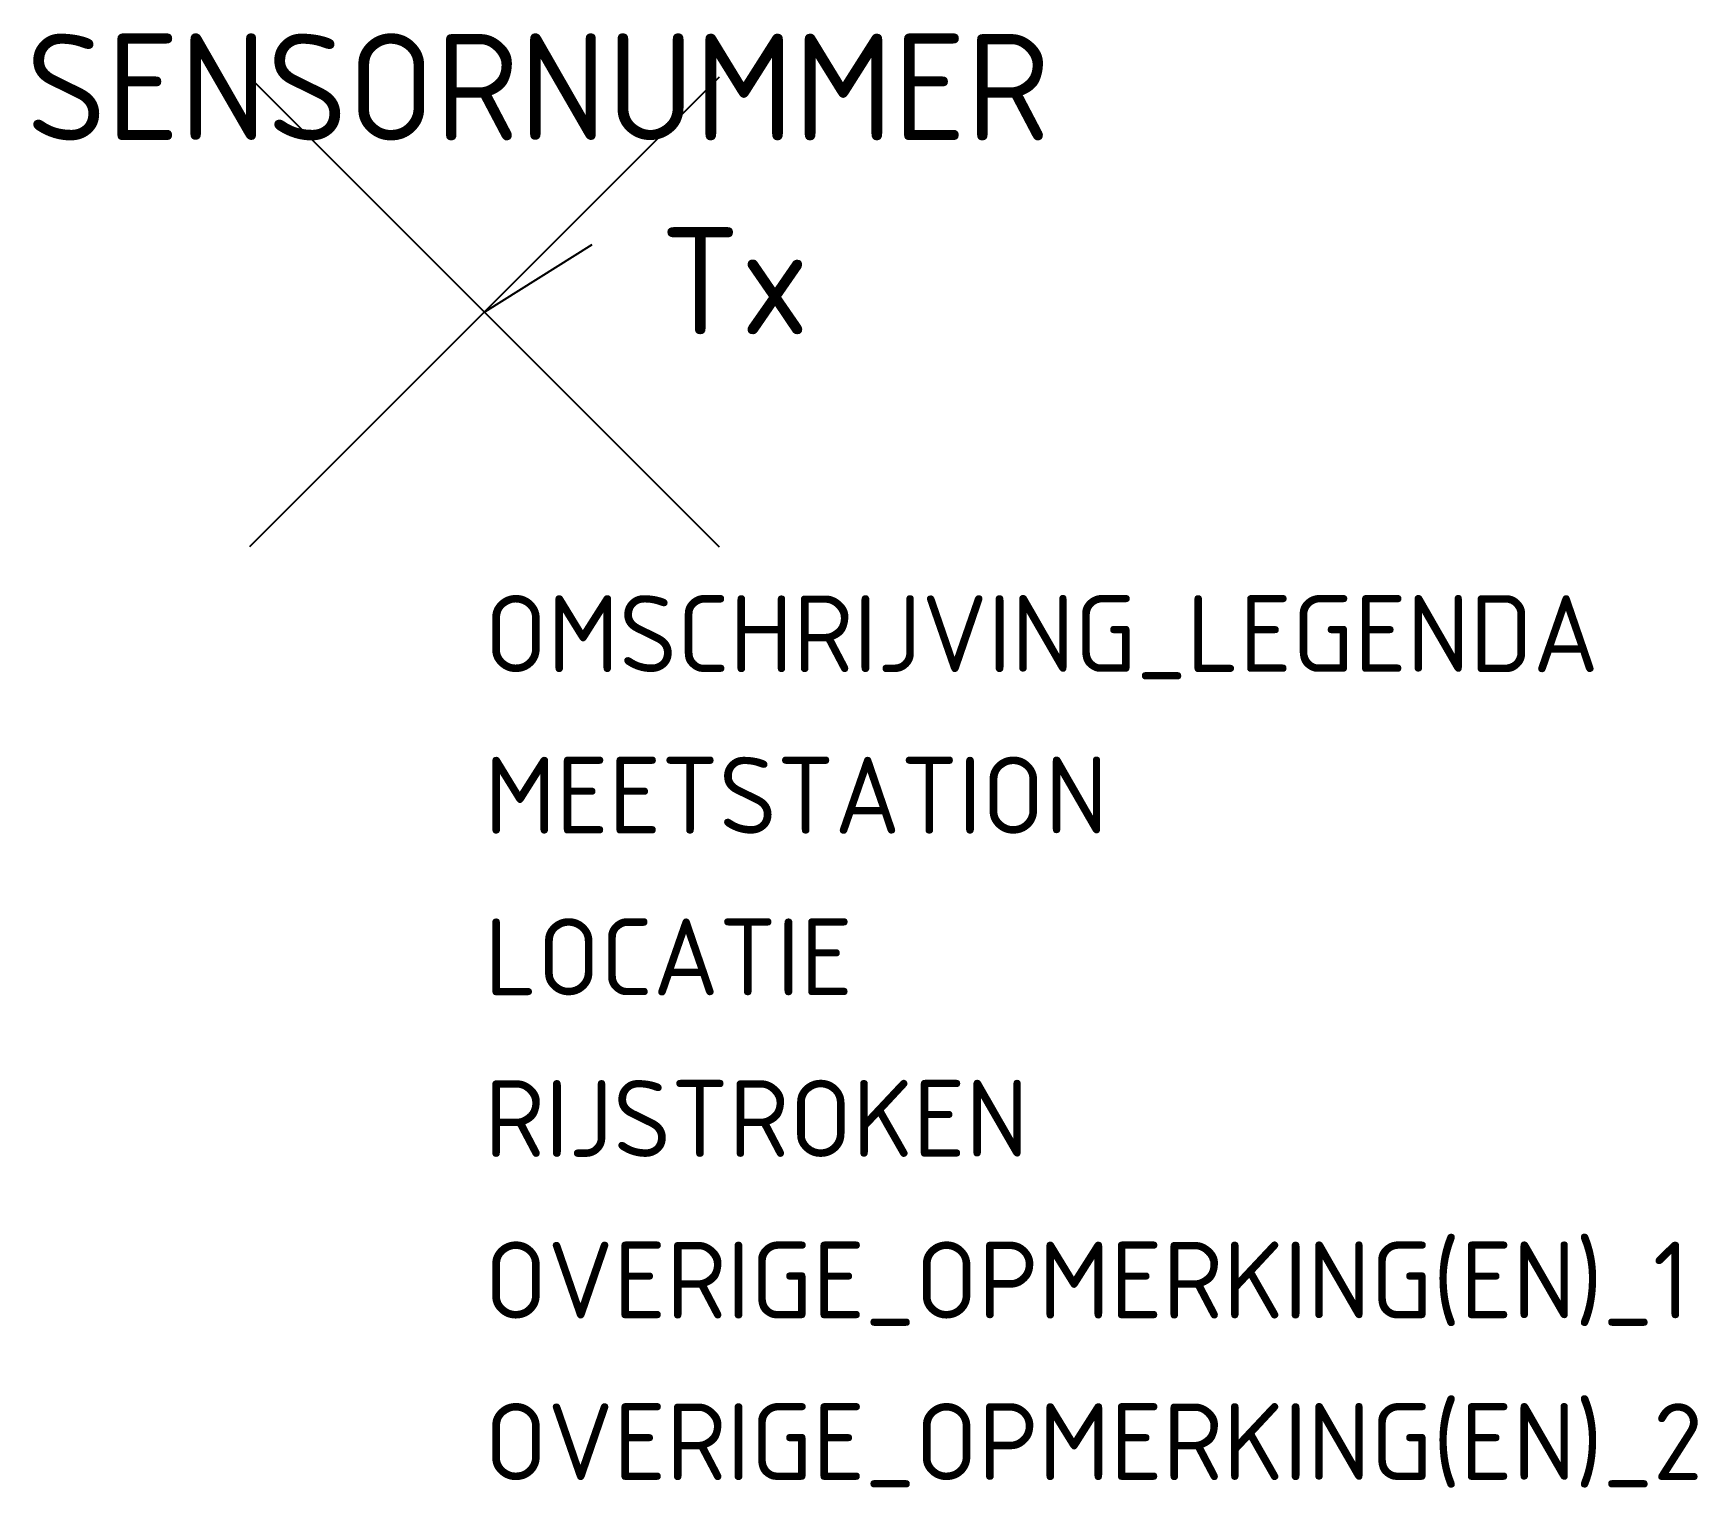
# Model space of a CAD drawing. Extents: x -10.6 to 28.4, y -27.5 to 6.5.
import ezdxf
from ezdxf.enums import TextEntityAlignment as Align

# ---------------------------------------------------------------- set-up
doc = ezdxf.new("R2010")
doc.units = 0
doc.styles.add('NLCS-ISO', font='NLCS-ISO.ttf')

msp = doc.modelspace()

# ---------------------------------------------------------------- linework, layer by layer
msp.add_line((2.514, 1.57), (0, 0))
for points in [[(5.5, 5.5), (-5.5, -5.5)], [(-5.5, 5.5), (5.5, -5.5)]]:
    msp.add_lwpolyline(points)

# ---------------------------------------------------------------- texts
at = {"style": 'NLCS-ISO'}
msp.add_text('Tx', height=2.5, dxfattribs=at).set_placement((4.114, -0.52))
msp.add_attdef('SENSORNUMMER', text='', height=2.5, dxfattribs=at).set_placement((1.257, 5.269), align=Align.MIDDLE_CENTER)
at = {"style": 'NLCS-ISO', "flags": 1}
for tag, p, s in [('OMSCHRIJVING_LEGENDA', (0, -8.431), 'temperatuursensor'), ('MEETSTATION', (0, -12.215), ''), ('LOCATIE', (0, -16), ''), ('RIJSTROKEN', (0, -19.784), ''), ('OVERIGE_OPMERKING(EN)_1', (0, -23.569), ''), ('OVERIGE_OPMERKING(EN)_2', (0, -27.353), '')]:
    msp.add_attdef(tag, p, s, height=1.8, dxfattribs=at)

doc.saveas('drawing.dxf')
